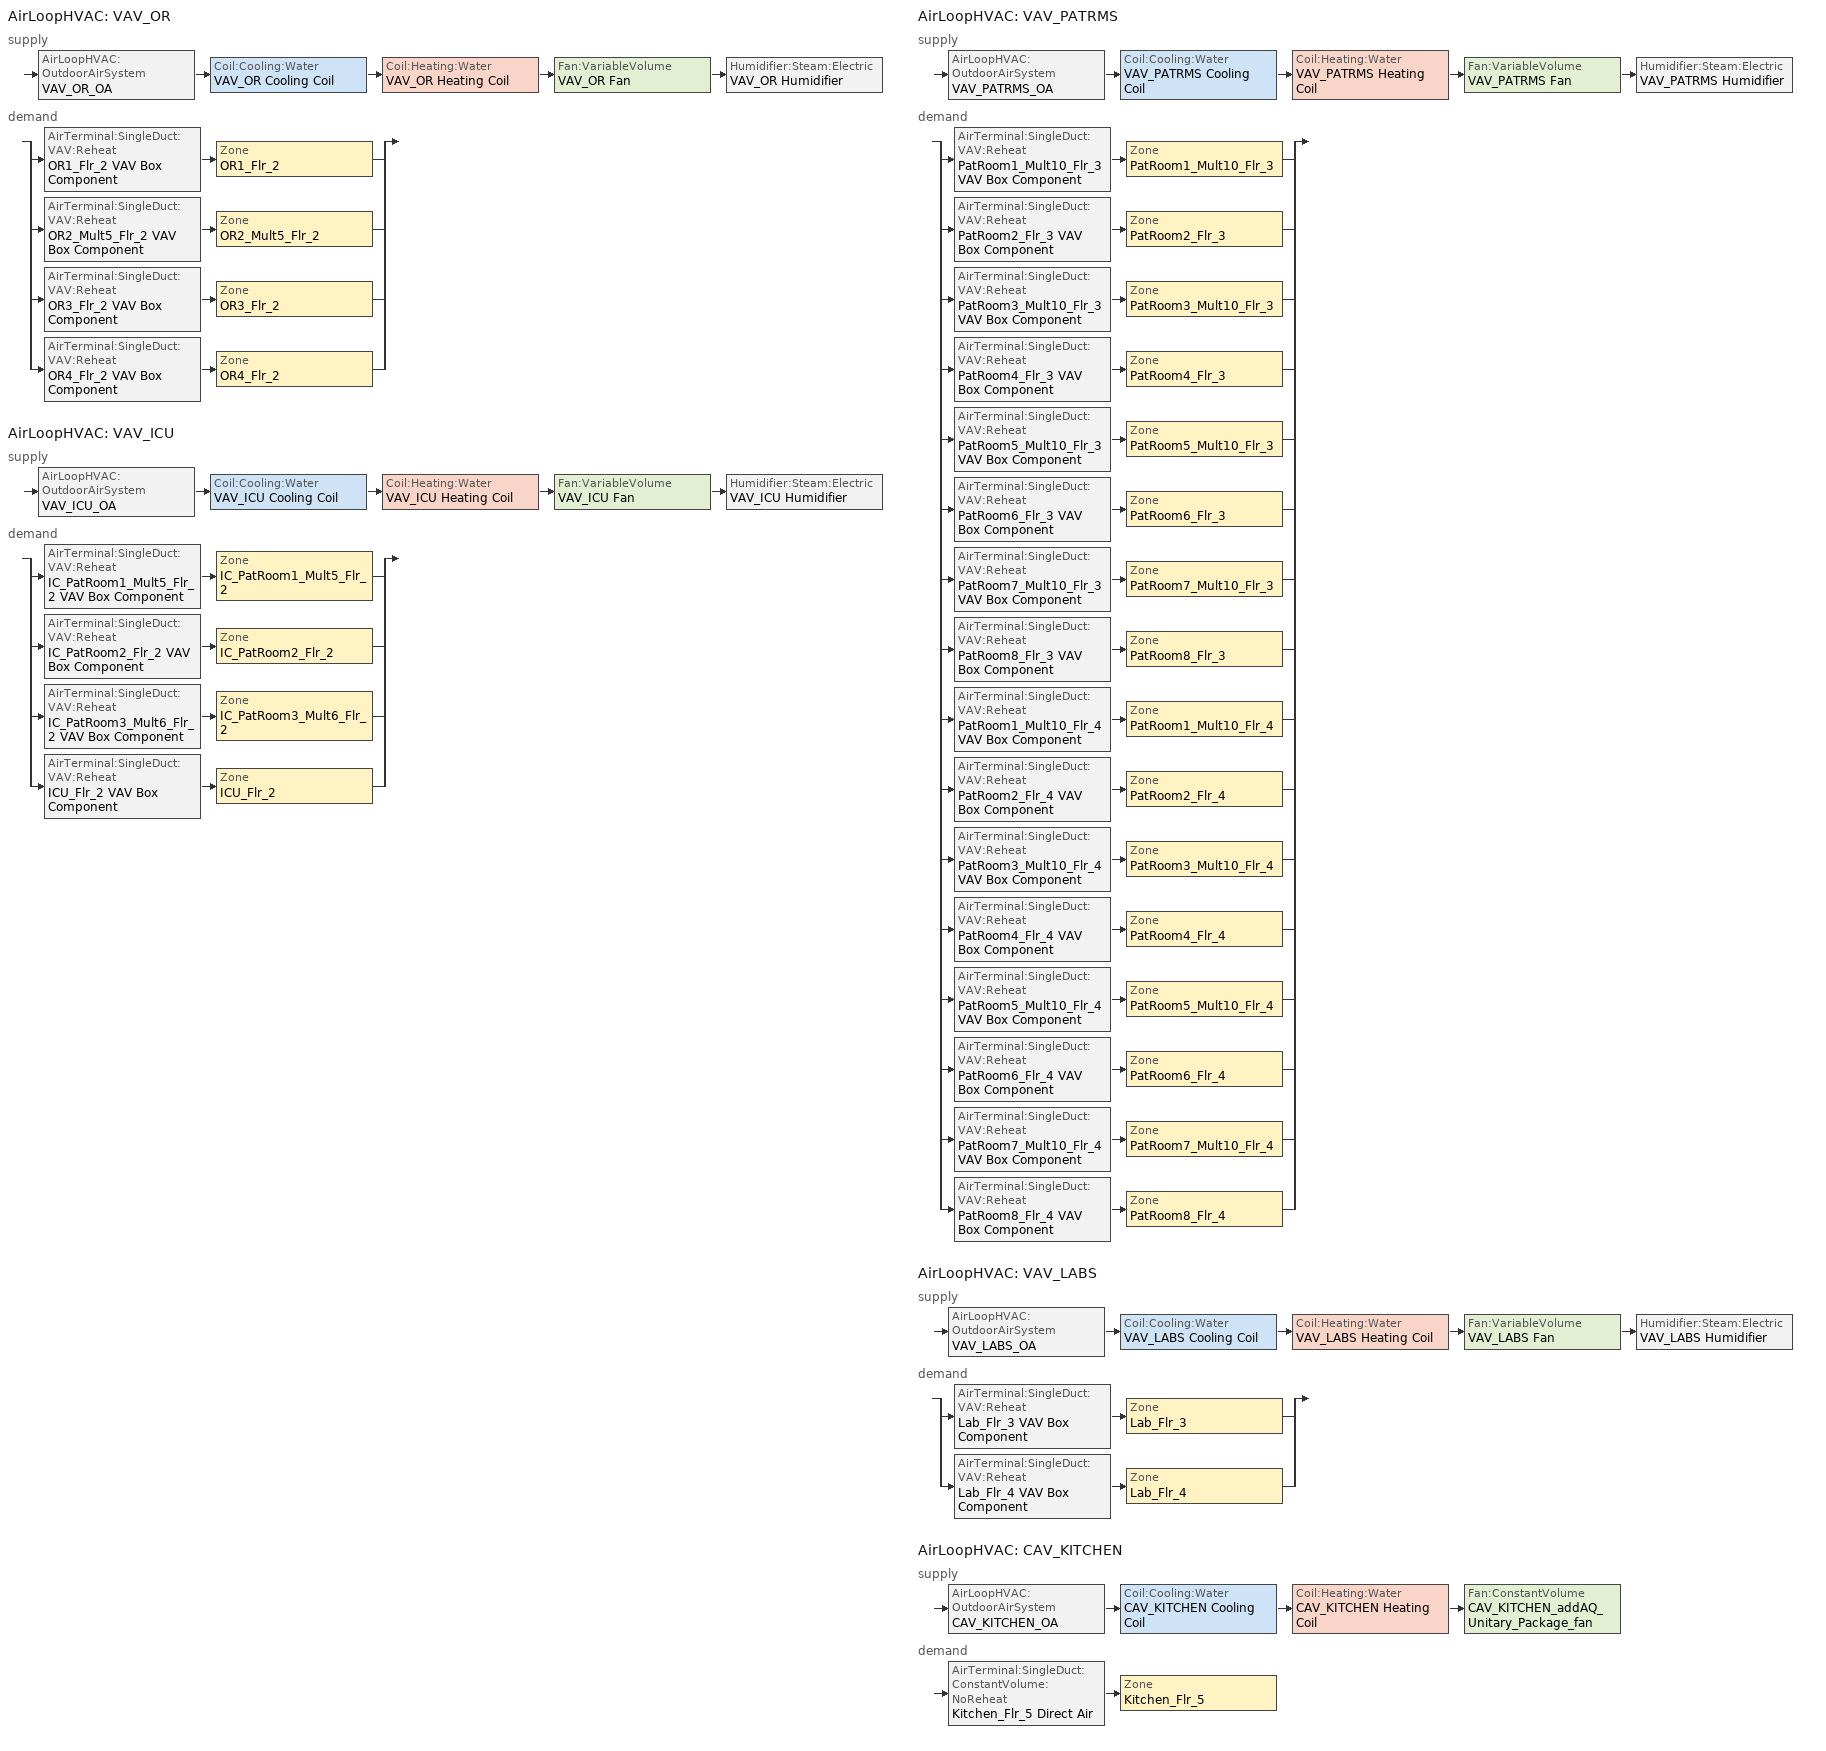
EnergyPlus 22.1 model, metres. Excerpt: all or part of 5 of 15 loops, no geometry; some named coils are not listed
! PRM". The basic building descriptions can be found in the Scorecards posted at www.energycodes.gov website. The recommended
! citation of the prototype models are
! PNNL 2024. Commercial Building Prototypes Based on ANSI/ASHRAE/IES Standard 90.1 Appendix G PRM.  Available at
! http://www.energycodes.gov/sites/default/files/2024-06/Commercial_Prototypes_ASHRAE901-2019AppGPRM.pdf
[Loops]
AirLoopHVAC 'VAV_OR'
 supply: AirLoopHVAC:OutdoorAirSystem 'VAV_OR_OA' > Coil:Cooling:Water 'VAV_OR Cooling Coil' > Coil:Heating:Water 'VAV_OR Heating Coil' > Fan:VariableVolume 'VAV_OR Fan' > Humidifier:Steam:Electric 'VAV_OR Humidifier'
 demand: split
  | AirTerminal:SingleDuct:VAV:Reheat 'OR1_Flr_2 VAV Box Component' > Zone 'OR1_Flr_2'
  | AirTerminal:SingleDuct:VAV:Reheat 'OR2_Mult5_Flr_2 VAV Box Component' > Zone 'OR2_Mult5_Flr_2'
  | AirTerminal:SingleDuct:VAV:Reheat 'OR3_Flr_2 VAV Box Component' > Zone 'OR3_Flr_2'
  | AirTerminal:SingleDuct:VAV:Reheat 'OR4_Flr_2 VAV Box Component' > Zone 'OR4_Flr_2'
AirLoopHVAC 'VAV_ICU'
 supply: AirLoopHVAC:OutdoorAirSystem 'VAV_ICU_OA' > Coil:Cooling:Water 'VAV_ICU Cooling Coil' > Coil:Heating:Water 'VAV_ICU Heating Coil' > Fan:VariableVolume 'VAV_ICU Fan' > Humidifier:Steam:Electric 'VAV_ICU Humidifier'
 demand: split
  | AirTerminal:SingleDuct:VAV:Reheat 'IC_PatRoom1_Mult5_Flr_2 VAV Box Component' > Zone 'IC_PatRoom1_Mult5_Flr_2'
  | AirTerminal:SingleDuct:VAV:Reheat 'IC_PatRoom2_Flr_2 VAV Box Component' > Zone 'IC_PatRoom2_Flr_2'
  | AirTerminal:SingleDuct:VAV:Reheat 'IC_PatRoom3_Mult6_Flr_2 VAV Box Component' > Zone 'IC_PatRoom3_Mult6_Flr_2'
  | AirTerminal:SingleDuct:VAV:Reheat 'ICU_Flr_2 VAV Box Component' > Zone 'ICU_Flr_2'
AirLoopHVAC 'VAV_PATRMS'
 supply: AirLoopHVAC:OutdoorAirSystem 'VAV_PATRMS_OA' > Coil:Cooling:Water 'VAV_PATRMS Cooling Coil' > Coil:Heating:Water 'VAV_PATRMS Heating Coil' > Fan:VariableVolume 'VAV_PATRMS Fan' > Humidifier:Steam:Electric 'VAV_PATRMS Humidifier'
 demand: split
  | AirTerminal:SingleDuct:VAV:Reheat 'PatRoom1_Mult10_Flr_3 VAV Box Component' > Zone 'PatRoom1_Mult10_Flr_3'
  | AirTerminal:SingleDuct:VAV:Reheat 'PatRoom2_Flr_3 VAV Box Component' > Zone 'PatRoom2_Flr_3'
  | AirTerminal:SingleDuct:VAV:Reheat 'PatRoom3_Mult10_Flr_3 VAV Box Component' > Zone 'PatRoom3_Mult10_Flr_3'
  | AirTerminal:SingleDuct:VAV:Reheat 'PatRoom4_Flr_3 VAV Box Component' > Zone 'PatRoom4_Flr_3'
  | AirTerminal:SingleDuct:VAV:Reheat 'PatRoom5_Mult10_Flr_3 VAV Box Component' > Zone 'PatRoom5_Mult10_Flr_3'
  | AirTerminal:SingleDuct:VAV:Reheat 'PatRoom6_Flr_3 VAV Box Component' > Zone 'PatRoom6_Flr_3'
  | AirTerminal:SingleDuct:VAV:Reheat 'PatRoom7_Mult10_Flr_3 VAV Box Component' > Zone 'PatRoom7_Mult10_Flr_3'
  | AirTerminal:SingleDuct:VAV:Reheat 'PatRoom8_Flr_3 VAV Box Component' > Zone 'PatRoom8_Flr_3'
  | AirTerminal:SingleDuct:VAV:Reheat 'PatRoom1_Mult10_Flr_4 VAV Box Component' > Zone 'PatRoom1_Mult10_Flr_4'
  | AirTerminal:SingleDuct:VAV:Reheat 'PatRoom2_Flr_4 VAV Box Component' > Zone 'PatRoom2_Flr_4'
  | AirTerminal:SingleDuct:VAV:Reheat 'PatRoom3_Mult10_Flr_4 VAV Box Component' > Zone 'PatRoom3_Mult10_Flr_4'
  | AirTerminal:SingleDuct:VAV:Reheat 'PatRoom4_Flr_4 VAV Box Component' > Zone 'PatRoom4_Flr_4'
  | AirTerminal:SingleDuct:VAV:Reheat 'PatRoom5_Mult10_Flr_4 VAV Box Component' > Zone 'PatRoom5_Mult10_Flr_4'
  | AirTerminal:SingleDuct:VAV:Reheat 'PatRoom6_Flr_4 VAV Box Component' > Zone 'PatRoom6_Flr_4'
  | AirTerminal:SingleDuct:VAV:Reheat 'PatRoom7_Mult10_Flr_4 VAV Box Component' > Zone 'PatRoom7_Mult10_Flr_4'
  | AirTerminal:SingleDuct:VAV:Reheat 'PatRoom8_Flr_4 VAV Box Component' > Zone 'PatRoom8_Flr_4'
AirLoopHVAC 'VAV_LABS'
 supply: AirLoopHVAC:OutdoorAirSystem 'VAV_LABS_OA' > Coil:Cooling:Water 'VAV_LABS Cooling Coil' > Coil:Heating:Water 'VAV_LABS Heating Coil' > Fan:VariableVolume 'VAV_LABS Fan' > Humidifier:Steam:Electric 'VAV_LABS Humidifier'
 demand: split
  | AirTerminal:SingleDuct:VAV:Reheat 'Lab_Flr_3 VAV Box Component' > Zone 'Lab_Flr_3'
  | AirTerminal:SingleDuct:VAV:Reheat 'Lab_Flr_4 VAV Box Component' > Zone 'Lab_Flr_4'
AirLoopHVAC 'CAV_KITCHEN'
 supply: AirLoopHVAC:OutdoorAirSystem 'CAV_KITCHEN_OA' > Coil:Cooling:Water 'CAV_KITCHEN Cooling Coil' > Coil:Heating:Water 'CAV_KITCHEN Heating Coil' > Fan:ConstantVolume 'CAV_KITCHEN_addAQ_Unitary_Package_fan'
 demand: AirTerminal:SingleDuct:ConstantVolume:NoReheat 'Kitchen_Flr_5 Direct Air' > Zone 'Kitchen_Flr_5'
[Refrigeration:CaseAndWalkInList]
Name | Case or WalkIn 1
RACK1CaseList | Kitchen_Flr_5_Case:1_WALKINFREEZER
RACK2CaseList | Kitchen_Flr_5_Case:2_SELFCONTAINEDDISPLAYCASE
[Refrigeration:Case] Availability Schedule=ALWAYS_ON; Zone=Kitchen_Flr_5; Rated Ambient Temperature {C}=23.88; Rated Ambient Relative Humidity {percent}=55; Latent Case Credit Curve Type=CaseTemperatureMethod; Case Lighting Schedule=walkin_occ_lght_SCH_2; Fraction of Lighting Energy to Case=1; Case Anti-Sweat Heater Power per Unit Length {W/m}=0; Minimum Anti-Sweat Heater Power per Unit Length {W/m}=0; Anti-Sweat Heater Control Type=NONE; Humidity at Zero Anti-Sweat Heater Energy {percent}=0; Case Height {m}=0
Name | Rated Total Cooling Capacity per Unit Length {W/m} | Rated Latent Heat Ratio | Rated Runtime Fraction | Case Length {m} | Case Operating Temperature {C} | Latent Case Credit Curve | Standard Case Fan Power per Unit Length {W/m} | Operating Case Fan Power per Unit Length {W/m} | Standard Case Lighting Power per Unit Length {W/m} | Fraction of Anti-Sweat Heater Energy to Case | Case Defrost Power per Unit Length {W/m} | Case Defrost Type | Case Defrost Schedule | Case Defrost Drip-Down Schedule | Under Case HVAC Return Air Fraction | Refrigerated Case Restocking Schedule | Case Credit Fraction Schedule
Kitchen_Flr_5_Case:1_WALKINFREEZER | 734 | 0.1 | 0.4 | 10.98 | -23 | Kitchen_Flr_5_Case:1_WALKINFREEZERSingleShelfHorizontal_LatentEnergyMult | 19.7143 | 19.7143 | 33 | 0 | 364 | ELECTRIC | Kitchen_Flr_5_Case:1_WALKINFREEZER_CaseDefrost2aDaySched | Kitchen_Flr_5_Case:1_WALKINFREEZER_CaseDripDown2aDaySched | 0 | Kitchen_Flr_5_Case:1_WALKINFREEZER_WalkInStockingSched | Kitchen_Flr_5_Case:1_WALKINFREEZER_CaseCreditReduxSched
Kitchen_Flr_5_Case:2_SELFCONTAINEDDISPLAYCASE | 886.5 | 0.08 | 0.85 | 8.93 | 2 | Kitchen_Flr_5_Case:2_SELFCONTAINEDDISPLAYCASEMultiShelfVertical_LatentEnergyMult | 19.1429 | 19.1429 | 40 | 0.2 | 0 | NONE |  |  | 0.05 | Kitchen_Flr_5_Case:2_SELFCONTAINEDDISPLAYCASE_CaseStockingSched
[Sizing:System] Type of Load to Size On=Sensible; Preheat Design Temperature {C}=7; Preheat Design Humidity Ratio {kgWater/kgDryAir}=0.008; Precool Design Temperature {C}=12.8; Precool Design Humidity Ratio {kgWater/kgDryAir}=0.008; Central Cooling Design Supply Air Temperature {C}=12.8; 100% Outdoor Air in Cooling=No; 100% Outdoor Air in Heating=No; Central Cooling Design Supply Air Humidity Ratio {kgWater/kgDryAir}=0.0085; Central Heating Design Supply Air Humidity Ratio {kgWater/kgDryAir}=0.008; Cooling Supply Air Flow Rate Method=DesignDay; Cooling Supply Air Flow Rate {m3/s}=0; Heating Supply Air Flow Rate Method=DesignDay; Heating Supply Air Flow Rate {m3/s}=0; System Outdoor Air Method=ZoneSum
Name | Design Outdoor Air Flow Rate {m3/s} | Central Heating Maximum System Air Flow Ratio | Central Heating Design Supply Air Temperature {C} | Type of Zone Sum to Use | Zone Maximum Outdoor Air Fraction | Cooling Design Capacity Method | Cooling Design Capacity {W} | Heating Design Capacity Method | Heating Design Capacity {W} | Central Cooling Capacity Control Method
VAV_OR; VAV_ICU | autosize | 1 | -15 | NonCoincident
VAV_PATRMS | autosize | 0.5 | -15 | NonCoincident
VAV_LABS | autosize | 1 | -15 | Coincident
CAV_KITCHEN | AUTOSIZE | 1 | 12.8 | NonCoincident | 1 | CoolingDesignCapacity | autosize | HeatingDesignCapacity | autosize | OnOff
[AirLoopHVAC] Design Supply Air Flow Rate {m3/s}=AUTOSIZE
VAV_OR; VAV_ICU; VAV_PATRMS; VAV_LABS; CAV_KITCHEN
[SetpointManager:MixedAir] Control Variable=Temperature
Name | Setpoint Node or NodeList
VAV_OR_CoolC SAT Manager | VAV_OR_CoolC-VAV_OR_HeatCNode
VAV_OR_HeatC MixedAir Manager | VAV_OR_HeatC-VAV_OR FanNode
VAV_OR_OAMixed Air Temp Manager | VAV_OR_OA-VAV_OR_CoolCNode
VAV_ICU_CoolC SAT Manager | VAV_ICU_CoolC-VAV_ICU_HeatCNode
VAV_ICU_HeatC MixedAir Manager | VAV_ICU_HeatC-VAV_ICU FanNode
VAV_ICU_OAMixed Air Temp Manager | VAV_ICU_OA-VAV_ICU_CoolCNode
VAV_PATRMS_CoolC SAT Manager | VAV_PATRMS_CoolC-VAV_PATRMS_HeatCNode
VAV_PATRMS_HeatC MixedAir Manager | VAV_PATRMS_HeatC-VAV_PATRMS FanNode
VAV_PATRMS_OAMixed Air Temp Manager | VAV_PATRMS_OA-VAV_PATRMS_CoolCNode
VAV_LABS_CoolC SAT Manager | VAV_LABS_CoolC-VAV_LABS_HeatCNode
VAV_LABS_HeatC MixedAir Manager | VAV_LABS_HeatC-VAV_LABS FanNode
VAV_LABS_OAMixed Air Temp Manager | VAV_LABS_OA-VAV_LABS_CoolCNode
CAV_KITCHEN_OAMixed Air Temp Manager | CAV_KITCHEN Mixed Air Outlet
CAV_KITCHEN_CoolC SAT Manager | CAV_KITCHEN Cooling Coil Outlet
CAV_KITCHEN_HeatC MixedAir Manager | CAV_KITCHEN Heating Coil Outlet
[Controller:OutdoorAir] Minimum Outdoor Air Flow Rate {m3/s}=AUTOSIZE; Maximum Outdoor Air Flow Rate {m3/s}=AUTOSIZE; Economizer Control Action Type=ModulateFlow; Lockout Type=LockoutWithHeating; Minimum Limit Type=FixedMinimum
Name | Economizer Control Type | Minimum Outdoor Air Schedule | Minimum Fraction of Outdoor Air Schedule
VAV_OR_OA_Controller | NoEconomizer | MinOA_Sched | VAV_OR_OAminOAFracSchedule
VAV_ICU_OA_Controller | NoEconomizer | MinOA_Sched | VAV_ICU_OAminOAFracSchedule
VAV_PATRMS_OA_Controller | NoEconomizer | MinOA_Sched | VAV_PATRMS_OAminOAFracSchedule
VAV_LABS_OA_Controller | NoEconomizer | MinOA_Sched | VAV_LABS_OAminOAFracSchedule
CAV_KITCHEN_OA_Controller | DifferentialDryBulb | Kitchen_Exhaust_SCH
[Fan:VariableVolume] Availability Schedule=HVACOperationSchd; Maximum Flow Rate {m3/s}=AUTOSIZE; Motor In Airstream Fraction=1; Fan Power Coefficient 5=0
Name | Fan Total Efficiency | Pressure Rise {Pa} | Fan Power Minimum Flow Rate Input Method | Fan Power Minimum Air Flow Rate {m3/s} | Motor Efficiency | Fan Power Coefficient 1 | Fan Power Coefficient 2 | Fan Power Coefficient 3 | Fan Power Coefficient 4 | Fan Power Minimum Flow Fraction
VAV_OR Fan | 0.61165 | 1314.72 | FixedFlowRate | 0 | 0.941 | 0.0408 | 0.088 | -0.0729 | 0.9437
VAV_ICU Fan | 0.6045 | 1314.72 | Fraction |  | 0.93 | 0.0408 | 0.088 | -0.0729 | 0.9437 | 0.25
VAV_PATRMS Fan | 0.61425 | 1314.72 | FixedFlowRate | 0 | 0.945 | 0.0408 | 0.088 | -0.0729 | 0.9437
VAV_LABS Fan | 0.58175 | 921.3 | Fraction |  | 0.895 | 0.189848 | 0.31447 | 0.495682 | 0 | 0.25
[Coil:Cooling:Water] Availability Schedule=Always_On; Design Water Flow Rate {m3/s}=Autosize; Design Air Flow Rate {m3/s}=Autosize; Design Inlet Water Temperature {C}=8.89; Design Inlet Air Temperature {C}=Autosize; Design Outlet Air Temperature {C}=Autosize; Design Inlet Air Humidity Ratio {kgWater/kgDryAir}=Autosize; Design Outlet Air Humidity Ratio {kgWater/kgDryAir}=Autosize; Type of Analysis=SimpleAnalysis; Heat Exchanger Configuration=CrossFlow
VAV_OR Cooling Coil; VAV_ICU Cooling Coil; VAV_PATRMS Cooling Coil; VAV_LABS Cooling Coil; CAV_KITCHEN Cooling Coil
[Controller:WaterCoil] Control Variable=Temperature; Actuator Variable=FLOW; Maximum Actuated Flow {m3/s}=AUTOSIZE; Minimum Actuated Flow {m3/s}=0
Name | Action | Controller Convergence Tolerance {deltaC}
VAV_OR_CoolC_Controller; VAV_ICU_CoolC_Controller; VAV_PATRMS_CoolC_Controller; VAV_LABS_CoolC_Controller; CAV_KITCHEN_CoolC_Controller | REVERSE
VAV_OR_HeatC_Controller; VAV_ICU_HeatC_Controller; VAV_PATRMS_HeatC_Controller; VAV_LABS_HeatC_Controller; CAV_KITCHEN_HeatC_Controller | NORMAL | 0.0001
[Coil:Heating:Water] Availability Schedule=Always_On; U-Factor Times Area Value {W/K}=AUTOSIZE; Maximum Water Flow Rate {m3/s}=AUTOSIZE; Performance Input Method=UFactorTimesAreaAndDesignWaterFlowRate; Rated Capacity {W}=AUTOSIZE; Rated Inlet Water Temperature {C}=48.89; Rated Inlet Air Temperature {C}=-20; Rated Outlet Water Temperature {C}=35
Name | Rated Outlet Air Temperature {C}
VAV_OR Heating Coil; VAV_ICU Heating Coil; VAV_PATRMS Heating Coil; VAV_LABS Heating Coil | 12.8
CAV_KITCHEN Heating Coil | 40
[Sizing:Zone] Zone Cooling Design Supply Air Temperature Input Method=SupplyAirTemperature; Zone Cooling Design Supply Air Temperature {C}=12.8; Zone Heating Design Supply Air Temperature Input Method=SupplyAirTemperature; Zone Heating Design Supply Air Temperature {C}=40; Zone Cooling Design Supply Air Humidity Ratio {kg-H2O/kg-air}=0.0085; Zone Heating Design Supply Air Humidity Ratio {kgWater/kgDryAir}=0.008; Cooling Design Air Flow Rate {m3/s}=0; Cooling Minimum Air Flow Fraction=0; Heating Design Air Flow Method=DesignDay; Heating Design Air Flow Rate {m3/s}=0
Name | Design Specification Outdoor Air Object | Cooling Design Air Flow Method | Cooling Minimum Air Flow per Zone Floor Area {m3/s-m2} | Cooling Minimum Air Flow {m3/s}
OR1_Flr_2 | SZ DSOA OR1_Flr_2 | DesignDayWithLimit | 0.0177769
OR2_Mult5_Flr_2 | SZ DSOA OR2_Mult5_Flr_2 | DesignDayWithLimit | 0.0177769
OR3_Flr_2 | SZ DSOA OR3_Flr_2 | DesignDayWithLimit | 0.0177769
OR4_Flr_2 | SZ DSOA OR4_Flr_2 | DesignDayWithLimit | 0.0177769
IC_PatRoom1_Mult5_Flr_2 | SZ DSOA IC_PatRoom1_Mult5_Flr_2 | DesignDayWithLimit | 0.00711111
IC_PatRoom2_Flr_2 | SZ DSOA IC_PatRoom2_Flr_2 | DesignDayWithLimit | 0.00711111
IC_PatRoom3_Mult6_Flr_2 | SZ DSOA IC_PatRoom3_Mult6_Flr_2 | DesignDayWithLimit | 0.00711111
ICU_Flr_2 | SZ DSOA ICU_Flr_2 | DesignDayWithLimit | 0.00711111
PatRoom1_Mult10_Flr_3 | SZ DSOA PatRoom1_Mult10_Flr_3 | DesignDayWithLimit | 0.00711111
PatRoom2_Flr_3 | SZ DSOA PatRoom2_Flr_3 | DesignDayWithLimit | 0.00711111
PatRoom3_Mult10_Flr_3 | SZ DSOA PatRoom3_Mult10_Flr_3 | DesignDayWithLimit | 0.00711111
PatRoom4_Flr_3 | SZ DSOA PatRoom4_Flr_3 | DesignDayWithLimit | 0.00711111
PatRoom5_Mult10_Flr_3 | SZ DSOA PatRoom5_Mult10_Flr_3 | DesignDayWithLimit | 0.00711111
PatRoom6_Flr_3 | SZ DSOA PatRoom6_Flr_3 | DesignDayWithLimit | 0.00711111
PatRoom7_Mult10_Flr_3 | SZ DSOA PatRoom7_Mult10_Flr_3 | DesignDayWithLimit | 0.00711111
PatRoom8_Flr_3 | SZ DSOA PatRoom8_Flr_3 | DesignDayWithLimit | 0.00711111
PatRoom1_Mult10_Flr_4 | SZ DSOA PatRoom1_Mult10_Flr_4 | DesignDayWithLimit | 0.00711111
PatRoom2_Flr_4 | SZ DSOA PatRoom2_Flr_4 | DesignDayWithLimit | 0.00711111
PatRoom3_Mult10_Flr_4 | SZ DSOA PatRoom3_Mult10_Flr_4 | DesignDayWithLimit | 0.00711111
PatRoom4_Flr_4 | SZ DSOA PatRoom4_Flr_4 | DesignDayWithLimit | 0.00711111
PatRoom5_Mult10_Flr_4 | SZ DSOA PatRoom5_Mult10_Flr_4 | DesignDayWithLimit | 0.00711111
PatRoom6_Flr_4 | SZ DSOA PatRoom6_Flr_4 | DesignDayWithLimit | 0.00711111
PatRoom7_Mult10_Flr_4 | SZ DSOA PatRoom7_Mult10_Flr_4 | DesignDayWithLimit | 0.00711111
PatRoom8_Flr_4 | SZ DSOA PatRoom8_Flr_4 | DesignDayWithLimit | 0.00711111
Lab_Flr_3 | SZ DSOA Lab_Flr_3 | DesignDay
Lab_Flr_4 | SZ DSOA Lab_Flr_4 | DesignDay
Kitchen_Flr_5 | SZ DSOA Kitchen_Flr_5 | DesignDayWithLimit |  | 1.88354
[DesignSpecification:OutdoorAir] Outdoor Air Method=Flow/Area
Name | Outdoor Air Flow per Zone Floor Area {m3/s-m2}
SZ DSOA OR1_Flr_2; SZ DSOA OR2_Mult5_Flr_2; SZ DSOA OR3_Flr_2; SZ DSOA OR4_Flr_2 | 0.003556
SZ DSOA IC_PatRoom1_Mult5_Flr_2; SZ DSOA IC_PatRoom2_Flr_2; SZ DSOA IC_PatRoom3_Mult6_Flr_2; SZ DSOA ICU_Flr_2; SZ DSOA PatRoom1_Mult10_Flr_3; SZ DSOA PatRoom2_Flr_3; SZ DSOA PatRoom3_Mult10_Flr_3; SZ DSOA PatRoom4_Flr_3; SZ DSOA PatRoom5_Mult10_Flr_3; SZ DSOA PatRoom6_Flr_3; SZ DSOA PatRoom7_Mult10_Flr_3; SZ DSOA PatRoom8_Flr_3; SZ DSOA PatRoom1_Mult10_Flr_4; SZ DSOA PatRoom2_Flr_4; SZ DSOA PatRoom3_Mult10_Flr_4; SZ DSOA PatRoom4_Flr_4; SZ DSOA PatRoom5_Mult10_Flr_4; SZ DSOA PatRoom6_Flr_4; SZ DSOA PatRoom7_Mult10_Flr_4; SZ DSOA PatRoom8_Flr_4 | 0.00237066
SZ DSOA Lab_Flr_3; SZ DSOA Lab_Flr_4 | 0.0011684
SZ DSOA Kitchen_Flr_5 | 0.000800099
[ZoneControl:Thermostat] Control Type Schedule=Dual Zone Control Type Sched
Name | Zone or ZoneList | Control 1
OR1_Flr_2 Thermostat | OR1_Flr_2 | OR1_Flr_2 Dual SP Control
OR2_Mult5_Flr_2 Thermostat | OR2_Mult5_Flr_2 | OR2_Mult5_Flr_2 Dual SP Control
OR3_Flr_2 Thermostat | OR3_Flr_2 | OR3_Flr_2 Dual SP Control
OR4_Flr_2 Thermostat | OR4_Flr_2 | OR4_Flr_2 Dual SP Control
IC_PatRoom1_Mult5_Flr_2 Thermostat | IC_PatRoom1_Mult5_Flr_2 | IC_PatRoom1_Mult5_Flr_2 Dual SP Control
IC_PatRoom2_Flr_2 Thermostat | IC_PatRoom2_Flr_2 | IC_PatRoom2_Flr_2 Dual SP Control
IC_PatRoom3_Mult6_Flr_2 Thermostat | IC_PatRoom3_Mult6_Flr_2 | IC_PatRoom3_Mult6_Flr_2 Dual SP Control
ICU_Flr_2 Thermostat | ICU_Flr_2 | ICU_Flr_2 Dual SP Control
PatRoom1_Mult10_Flr_3 Thermostat | PatRoom1_Mult10_Flr_3 | PatRoom1_Mult10_Flr_3 Dual SP Control
PatRoom2_Flr_3 Thermostat | PatRoom2_Flr_3 | PatRoom2_Flr_3 Dual SP Control
PatRoom3_Mult10_Flr_3 Thermostat | PatRoom3_Mult10_Flr_3 | PatRoom3_Mult10_Flr_3 Dual SP Control
PatRoom4_Flr_3 Thermostat | PatRoom4_Flr_3 | PatRoom4_Flr_3 Dual SP Control
PatRoom5_Mult10_Flr_3 Thermostat | PatRoom5_Mult10_Flr_3 | PatRoom5_Mult10_Flr_3 Dual SP Control
PatRoom6_Flr_3 Thermostat | PatRoom6_Flr_3 | PatRoom6_Flr_3 Dual SP Control
PatRoom7_Mult10_Flr_3 Thermostat | PatRoom7_Mult10_Flr_3 | PatRoom7_Mult10_Flr_3 Dual SP Control
PatRoom8_Flr_3 Thermostat | PatRoom8_Flr_3 | PatRoom8_Flr_3 Dual SP Control
PatRoom1_Mult10_Flr_4 Thermostat | PatRoom1_Mult10_Flr_4 | PatRoom1_Mult10_Flr_4 Dual SP Control
PatRoom2_Flr_4 Thermostat | PatRoom2_Flr_4 | PatRoom2_Flr_4 Dual SP Control
PatRoom3_Mult10_Flr_4 Thermostat | PatRoom3_Mult10_Flr_4 | PatRoom3_Mult10_Flr_4 Dual SP Control
PatRoom4_Flr_4 Thermostat | PatRoom4_Flr_4 | PatRoom4_Flr_4 Dual SP Control
PatRoom5_Mult10_Flr_4 Thermostat | PatRoom5_Mult10_Flr_4 | PatRoom5_Mult10_Flr_4 Dual SP Control
PatRoom6_Flr_4 Thermostat | PatRoom6_Flr_4 | PatRoom6_Flr_4 Dual SP Control
PatRoom7_Mult10_Flr_4 Thermostat | PatRoom7_Mult10_Flr_4 | PatRoom7_Mult10_Flr_4 Dual SP Control
PatRoom8_Flr_4 Thermostat | PatRoom8_Flr_4 | PatRoom8_Flr_4 Dual SP Control
Lab_Flr_3 Thermostat | Lab_Flr_3 | Lab_Flr_3 Dual SP Control
Lab_Flr_4 Thermostat | Lab_Flr_4 | Lab_Flr_4 Dual SP Control
Kitchen_Flr_5 Thermostat | Kitchen_Flr_5 | Kitchen_Flr_5 Dual SP Control
[ThermostatSetpoint:DualSetpoint] Heating Setpoint Temperature Schedule=HtgSetP_Sch; Cooling Setpoint Temperature Schedule=ClgSetP_Sch
OR1_Flr_2 Dual SP Control; OR2_Mult5_Flr_2 Dual SP Control; OR3_Flr_2 Dual SP Control; OR4_Flr_2 Dual SP Control; IC_PatRoom1_Mult5_Flr_2 Dual SP Control; IC_PatRoom2_Flr_2 Dual SP Control; IC_PatRoom3_Mult6_Flr_2 Dual SP Control; ICU_Flr_2 Dual SP Control; PatRoom1_Mult10_Flr_3 Dual SP Control; PatRoom2_Flr_3 Dual SP Control; PatRoom3_Mult10_Flr_3 Dual SP Control; PatRoom4_Flr_3 Dual SP Control; PatRoom5_Mult10_Flr_3 Dual SP Control; PatRoom6_Flr_3 Dual SP Control; PatRoom7_Mult10_Flr_3 Dual SP Control; PatRoom8_Flr_3 Dual SP Control; PatRoom1_Mult10_Flr_4 Dual SP Control; PatRoom2_Flr_4 Dual SP Control; PatRoom3_Mult10_Flr_4 Dual SP Control; PatRoom4_Flr_4 Dual SP Control; PatRoom5_Mult10_Flr_4 Dual SP Control; PatRoom6_Flr_4 Dual SP Control; PatRoom7_Mult10_Flr_4 Dual SP Control; PatRoom8_Flr_4 Dual SP Control; Lab_Flr_3 Dual SP Control; Lab_Flr_4 Dual SP Control; Kitchen_Flr_5 Dual SP Control
[Zone equipment]
OR1_Flr_2: OR1_Flr_2 VAV Box Component
OR2_Mult5_Flr_2: OR2_Mult5_Flr_2 VAV Box Component
OR3_Flr_2: OR3_Flr_2 VAV Box Component
OR4_Flr_2: OR4_Flr_2 VAV Box Component
IC_PatRoom1_Mult5_Flr_2: IC_PatRoom1_Mult5_Flr_2 VAV Box Component
IC_PatRoom2_Flr_2: IC_PatRoom2_Flr_2 VAV Box Component
IC_PatRoom3_Mult6_Flr_2: IC_PatRoom3_Mult6_Flr_2 VAV Box Component
ICU_Flr_2: ICU_Flr_2 VAV Box Component
PatRoom1_Mult10_Flr_3: PatRoom1_Mult10_Flr_3 VAV Box Component
PatRoom2_Flr_3: PatRoom2_Flr_3 VAV Box Component
PatRoom3_Mult10_Flr_3: PatRoom3_Mult10_Flr_3 VAV Box Component
PatRoom4_Flr_3: PatRoom4_Flr_3 VAV Box Component
PatRoom5_Mult10_Flr_3: PatRoom5_Mult10_Flr_3 VAV Box Component
PatRoom6_Flr_3: PatRoom6_Flr_3 VAV Box Component
PatRoom7_Mult10_Flr_3: PatRoom7_Mult10_Flr_3 VAV Box Component
PatRoom8_Flr_3: PatRoom8_Flr_3 VAV Box Component
PatRoom1_Mult10_Flr_4: PatRoom1_Mult10_Flr_4 VAV Box Component
PatRoom2_Flr_4: PatRoom2_Flr_4 VAV Box Component
PatRoom3_Mult10_Flr_4: PatRoom3_Mult10_Flr_4 VAV Box Component
PatRoom4_Flr_4: PatRoom4_Flr_4 VAV Box Component
PatRoom5_Mult10_Flr_4: PatRoom5_Mult10_Flr_4 VAV Box Component
PatRoom6_Flr_4: PatRoom6_Flr_4 VAV Box Component
PatRoom7_Mult10_Flr_4: PatRoom7_Mult10_Flr_4 VAV Box Component
PatRoom8_Flr_4: PatRoom8_Flr_4 VAV Box Component
Lab_Flr_3: Lab_Flr_3 VAV Box Component
Lab_Flr_4: Lab_Flr_4 VAV Box Component
Kitchen_Flr_5: Kitchen_Flr_5 Exhaust Fan, Kitchen_Flr_5 Direct Air
[AirTerminal:SingleDuct:VAV:Reheat] Availability Schedule=ALWAYS_ON; Maximum Air Flow Rate {m3/s}=AUTOSIZE; Maximum Hot Water or Steam Flow Rate {m3/s}=AUTOSIZE; Minimum Hot Water or Steam Flow Rate {m3/s}=0; Convergence Tolerance=0.001; Damper Heating Action=ReverseWithLimits; Maximum Flow Fraction During Reheat=0.5; Maximum Reheat Air Temperature {C}=40
Name | Zone Minimum Air Flow Input Method | Minimum Air Flow Fraction Schedule | Reheat Coil | Constant Minimum Air Flow Fraction
OR1_Flr_2 VAV Box Component | Scheduled | OR_MinSA_Sched | OR1_Flr_2 VAV Box Reheat Coil
OR2_Mult5_Flr_2 VAV Box Component | Scheduled | OR_MinSA_Sched | OR2_Mult5_Flr_2 VAV Box Reheat Coil
OR3_Flr_2 VAV Box Component | Scheduled | OR_MinSA_Sched | OR3_Flr_2 VAV Box Reheat Coil
OR4_Flr_2 VAV Box Component | Scheduled | OR_MinSA_Sched | OR4_Flr_2 VAV Box Reheat Coil
IC_PatRoom1_Mult5_Flr_2 VAV Box Component | Constant |  | IC_PatRoom1_Mult5_Flr_2 VAV Box Reheat Coil | 1
IC_PatRoom2_Flr_2 VAV Box Component | Constant |  | IC_PatRoom2_Flr_2 VAV Box Reheat Coil | 1
IC_PatRoom3_Mult6_Flr_2 VAV Box Component | Constant |  | IC_PatRoom3_Mult6_Flr_2 VAV Box Reheat Coil | 1
ICU_Flr_2 VAV Box Component | Constant |  | ICU_Flr_2 VAV Box Reheat Coil | 1
PatRoom1_Mult10_Flr_3 VAV Box Component | Constant |  | PatRoom1_Mult10_Flr_3 VAV Box Reheat Coil | 0.5
PatRoom2_Flr_3 VAV Box Component | Constant |  | PatRoom2_Flr_3 VAV Box Reheat Coil | 0.5
PatRoom3_Mult10_Flr_3 VAV Box Component | Constant |  | PatRoom3_Mult10_Flr_3 VAV Box Reheat Coil | 0.5
PatRoom4_Flr_3 VAV Box Component | Constant |  | PatRoom4_Flr_3 VAV Box Reheat Coil | 0.5
PatRoom5_Mult10_Flr_3 VAV Box Component | Constant |  | PatRoom5_Mult10_Flr_3 VAV Box Reheat Coil | 0.5
PatRoom6_Flr_3 VAV Box Component | Constant |  | PatRoom6_Flr_3 VAV Box Reheat Coil | 0.5
PatRoom7_Mult10_Flr_3 VAV Box Component | Constant |  | PatRoom7_Mult10_Flr_3 VAV Box Reheat Coil | 0.5
PatRoom8_Flr_3 VAV Box Component | Constant |  | PatRoom8_Flr_3 VAV Box Reheat Coil | 0.5
PatRoom1_Mult10_Flr_4 VAV Box Component | Constant |  | PatRoom1_Mult10_Flr_4 VAV Box Reheat Coil | 0.5
PatRoom2_Flr_4 VAV Box Component | Constant |  | PatRoom2_Flr_4 VAV Box Reheat Coil | 0.5
PatRoom3_Mult10_Flr_4 VAV Box Component | Constant |  | PatRoom3_Mult10_Flr_4 VAV Box Reheat Coil | 0.5
PatRoom4_Flr_4 VAV Box Component | Constant |  | PatRoom4_Flr_4 VAV Box Reheat Coil | 0.5
PatRoom5_Mult10_Flr_4 VAV Box Component | Constant |  | PatRoom5_Mult10_Flr_4 VAV Box Reheat Coil | 0.5
PatRoom6_Flr_4 VAV Box Component | Constant |  | PatRoom6_Flr_4 VAV Box Reheat Coil | 0.5
PatRoom7_Mult10_Flr_4 VAV Box Component | Constant |  | PatRoom7_Mult10_Flr_4 VAV Box Reheat Coil | 0.5
PatRoom8_Flr_4 VAV Box Component | Constant |  | PatRoom8_Flr_4 VAV Box Reheat Coil | 0.5
Lab_Flr_3 VAV Box Component | Constant |  | Lab_Flr_3 VAV Box Reheat Coil | 1
Lab_Flr_4 VAV Box Component | Constant |  | Lab_Flr_4 VAV Box Reheat Coil | 1
[Fan:ZoneExhaust]
Kitchen_Flr_5 Exhaust Fan: Availability Schedule=Kitchen_Exhaust_SCH; Fan Total Efficiency=0.16; Pressure Rise {Pa}=124.5; Maximum Flow Rate {m3/s}=3.39802; Balanced Exhaust Fraction Schedule=Kitchen Exhaust Fan Balanced Exhaust Fraction Schedule
[SetpointManager:MultiZone:Humidity:Minimum]
Name | HVAC Air Loop | Setpoint Node or NodeList
VAV_OR Humidifier HUMRAT setpoint | VAV_OR | VAV_OR Supply Equipment Outlet Node
VAV_ICU Humidifier HUMRAT setpoint | VAV_ICU | VAV_ICU Supply Equipment Outlet Node
VAV_PATRMS Humidifier HUMRAT setpoint | VAV_PATRMS | VAV_PATRMS Supply Equipment Outlet Node
VAV_LABS Humidifier HUMRAT setpoint | VAV_LABS | VAV_LABS Supply Equipment Outlet Node
[SetpointManager:MultiZone:Humidity:Maximum]
Name | HVAC Air Loop | Setpoint Node or NodeList
VAV_OR CoolC HUMRAT setpoint | VAV_OR | VAV_OR_CoolC-VAV_OR_HeatCNode
VAV_ICU CoolC HUMRAT setpoint | VAV_ICU | VAV_ICU_CoolC-VAV_ICU_HeatCNode
VAV_PATRMS CoolC HUMRAT setpoint | VAV_PATRMS | VAV_PATRMS_CoolC-VAV_PATRMS_HeatCNode
VAV_LABS CoolC HUMRAT setpoint | VAV_LABS | VAV_LABS_CoolC-VAV_LABS_HeatCNode
[Humidifier:Steam:Electric] Availability Schedule=Always_On; Rated Capacity {m3/s}=3.72e-05; Rated Power {W}=100000; Rated Fan Power {W}=0; Standby Power {W}=0
VAV_OR Humidifier; VAV_ICU Humidifier; VAV_PATRMS Humidifier; VAV_LABS Humidifier
[AirTerminal:SingleDuct:ConstantVolume:NoReheat]
Kitchen_Flr_5 Direct Air: Availability Schedule=ALWAYS_ON; Maximum Air Flow Rate {m3/s}=AUTOSIZE
[Fan:ConstantVolume]
CAV_KITCHEN_addAQ_Unitary_Package_fan: Availability Schedule=HVACOperationSchd; Fan Total Efficiency=0.61165; Pressure Rise {Pa}=1018.41; Maximum Flow Rate {m3/s}=autosize; Motor Efficiency=0.941; Motor In Airstream Fraction=1
[SetpointManager:SingleZone:Heating]
SupAirTemp MngrKitchen_Flr_5 - Htg: Control Variable=Temperature; Minimum Supply Air Temperature {C}=12.8; Maximum Supply Air Temperature {C}=40; Control Zone=Kitchen_Flr_5; Setpoint Node or NodeList=CAV_KITCHEN Supply Equipment Outlet Node
[SetpointManager:SingleZone:Cooling]
SupAirTemp MngrKitchen_Flr_5 - Clg: Control Variable=Temperature; Minimum Supply Air Temperature {C}=12.8; Maximum Supply Air Temperature {C}=40; Control Zone=Kitchen_Flr_5; Setpoint Node or NodeList=CAV_KITCHEN Zone Equipment Inlet Node
[WaterHeater:Mixed]
SWH Booster E Water Heater: Tank Volume {m3}=0.0227125; Setpoint Temperature Schedule=Dishwashing Booster Setpoint Temp Schedule; Deadband Temperature Difference {deltaC}=0.1; Maximum Temperature Limit {C}=85; Heater Control Type=Cycle; Heater Maximum Capacity {W}=3000; Heater Minimum Capacity {W}=0; Heater Fuel Type=Electricity; Heater Thermal Efficiency=1; Off Cycle Parasitic Fuel Type=Electricity; Ambient Temperature Indicator=Zone; Ambient Temperature Zone=KITCHEN_FLR_5; Off Cycle Loss Coefficient to Ambient Temperature {W/K}=1.05316; On Cycle Loss Coefficient to Ambient Temperature {W/K}=1.05316; Peak Use Flow Rate {m3/s}=3.65923e-05; Use Flow Rate Fraction Schedule=BLDG_SWH_SCH; Cold Water Supply Temperature Schedule=Dishwashing Booster Water Inlet Temp Schedule
[Schedule:Compact]
ALWAYS_ON; HVACOperationSchd; MinOA_Sched; VAV_LABS_OAminOAFracSchedule: Through: 12/31, For: AllDays, Until: 24:00, 1
walkin_occ_lght_SCH_2: Through: 12/31, For: Weekdays, Until: 7:00, 0.1, Until: 8:00, 0.26, Until: 16:00, 0.468, Until: 23:00, 0.156, Until: 24:00, 0.1, For: SummerDesignDay, Until: 24:00, 1, For: WinterDesignDay, Until: 24:00, 0, For: Saturday, Until: 7:00, 0.1, Until: 8:00, 0.104, Until: 18:00, 0.208, Until: 24:00, 0.1, For: Sunday Holidays AllOtherDays, Until: 8:00, 0.05, Until: 16:00, 0.052, Until: 24:00, 0.05
Dishwashing Booster Water Inlet Temp Schedule: THROUGH: 12/31, FOR: AllDays, UNTIL: 24:00, 60
Dishwashing Booster Setpoint Temp Schedule: THROUGH: 12/31, FOR: AllDays, UNTIL: 24:00, 82.22
BLDG_SWH_SCH: Through: 12/31, For: Weekdays SummerDesignDay, Until: 07:00, 0, Until: 08:00, 0.17, Until: 09:00, 0.58, Until: 10:00, 0.66, Until: 11:00, 0.78, Until: 12:00, 0.82, Until: 13:00, 0.71, Until: 14:00, 0.82, Until: 15:00, 0.78, Until: 16:00, 0.74, Until: 17:00, 0.63, Until: 18:00, 0.41, Until: 21:00, 0.18, Until: 22:00, 0.1, Until: 24:00, 0, For: Saturday WinterDesignDay, Until: 07:00, 0, Until: 08:00, 0.01, Until: 09:00, 0.2, Until: 10:00, 0.28, Until: 12:00, 0.3, Until: 14:00, 0.24, Until: 17:00, 0.23, Until: 19:00, 0.1, Until: 24:00, 0, For: Sunday Holidays AllOtherDays, Until: 08:00, 0, Until: 16:00, 0.01, Until: 24:00, 0
HTGSETP_SCH: Through: 12/31, For: ALLDays, Until: 24:00, 21
CLGSETP_SCH: Through: 12/31, For: AllDays, Until: 24:00, 24
OR_MinSA_Sched: Through: 12/31, For: Weekdays, Until: 09:00, 0.2, Until: 18:00, 1, Until: 24:00, 0.2, For: SummerDesignDay, Until: 24:00, 1, For: WinterDesignDay, Until: 24:00, 0.2, For: Saturday, Until: 09:00, 0.2, Until: 17:00, 1, Until: 24:00, 0.2, For: Sunday Holidays AllOtherDays, Until: 24:00, 0.2
VAV_OR_OAminOAFracSchedule; VAV_ICU_OAminOAFracSchedule; VAV_PATRMS_OAminOAFracSchedule: Through: 12/31, For: AllDays, Until: 24:00, 0.33
Dual Zone Control Type Sched: Through: 12/31, For: AllDays, Until: 24:00, 4
Kitchen_Flr_5_Case:1_WALKINFREEZER_CaseDefrost2aDaySched: Through: 12/31, For:AllDays, Interpolate:Average, Until: 11:00, 0, Until: 11:20, 1, Until: 23:00, 0, Until: 23:20, 1, Until: 24:00, 0
Kitchen_Flr_5_Case:1_WALKINFREEZER_CaseDripDown2aDaySched: Through: 12/31, For:AllDays, Interpolate:Average, Until: 11:00, 0, Until: 11:30, 1, Until: 23:00, 0, Until: 23:30, 1, Until: 24:00, 0
Kitchen_Flr_5_Case:1_WALKINFREEZER_WalkInStockingSched: Through: 12/31, For: Tuesday Friday, Until: 4:00, 0, Until: 5:00, 725, Until: 6:00, 417, Until: 7:00, 290, Until: 24:00, 0, For: AllOtherDays, Until: 4:00, 0, Until: 5:00, 125, Until: 6:00, 117, Until: 7:00, 90, Until: 19:00, 0, Until: 20:00, 125, Until: 21:00, 117, Until: 22:00, 90, Until: 24:00, 0
Kitchen_Flr_5_Case:1_WALKINFREEZER_CaseCreditReduxSched: Through: 12/31, For:AllDays, Interpolate:No, Until: 7:00, 0.2, Until: 21:00, 0.4, Until: 24:00, 0.2
Kitchen_Flr_5_Case:2_SELFCONTAINEDDISPLAYCASE_CaseStockingSched: Through: 12/31, For:AllDays, Until: 6:00, 0, Until: 7:00, 50, Until: 9:00, 70, Until: 10:00, 80, Until: 11:00, 70, Until: 13:00, 50, Until: 14:00, 80, Until: 15:00, 90, Until: 16:00, 80, Until: 24:00, 0
Kitchen_Exhaust_SCH: Through: 12/31, For: AllDays, Until: 07:00, 0, Until: 24:00, 1
Kitchen Exhaust Fan Balanced Exhaust Fraction Schedule: Through: 12/31, For: AllDays, Until: 07:00, 0, Until: 24:00, 0.445694
[Curve:Cubic] Minimum Value of x=-35; Maximum Value of x=20
Name | Coefficient1 Constant | Coefficient2 x | Coefficient3 x**2 | Coefficient4 x**3
Kitchen_Flr_5_Case:1_WALKINFREEZERSingleShelfHorizontal_LatentEnergyMult | 0.0236 | 0.0006 | 0 | 0
Kitchen_Flr_5_Case:2_SELFCONTAINEDDISPLAYCASEMultiShelfVertical_LatentEnergyMult | 0.0265263 | 0.00107803 | 6.02558e-05 | 1.23732e-06
